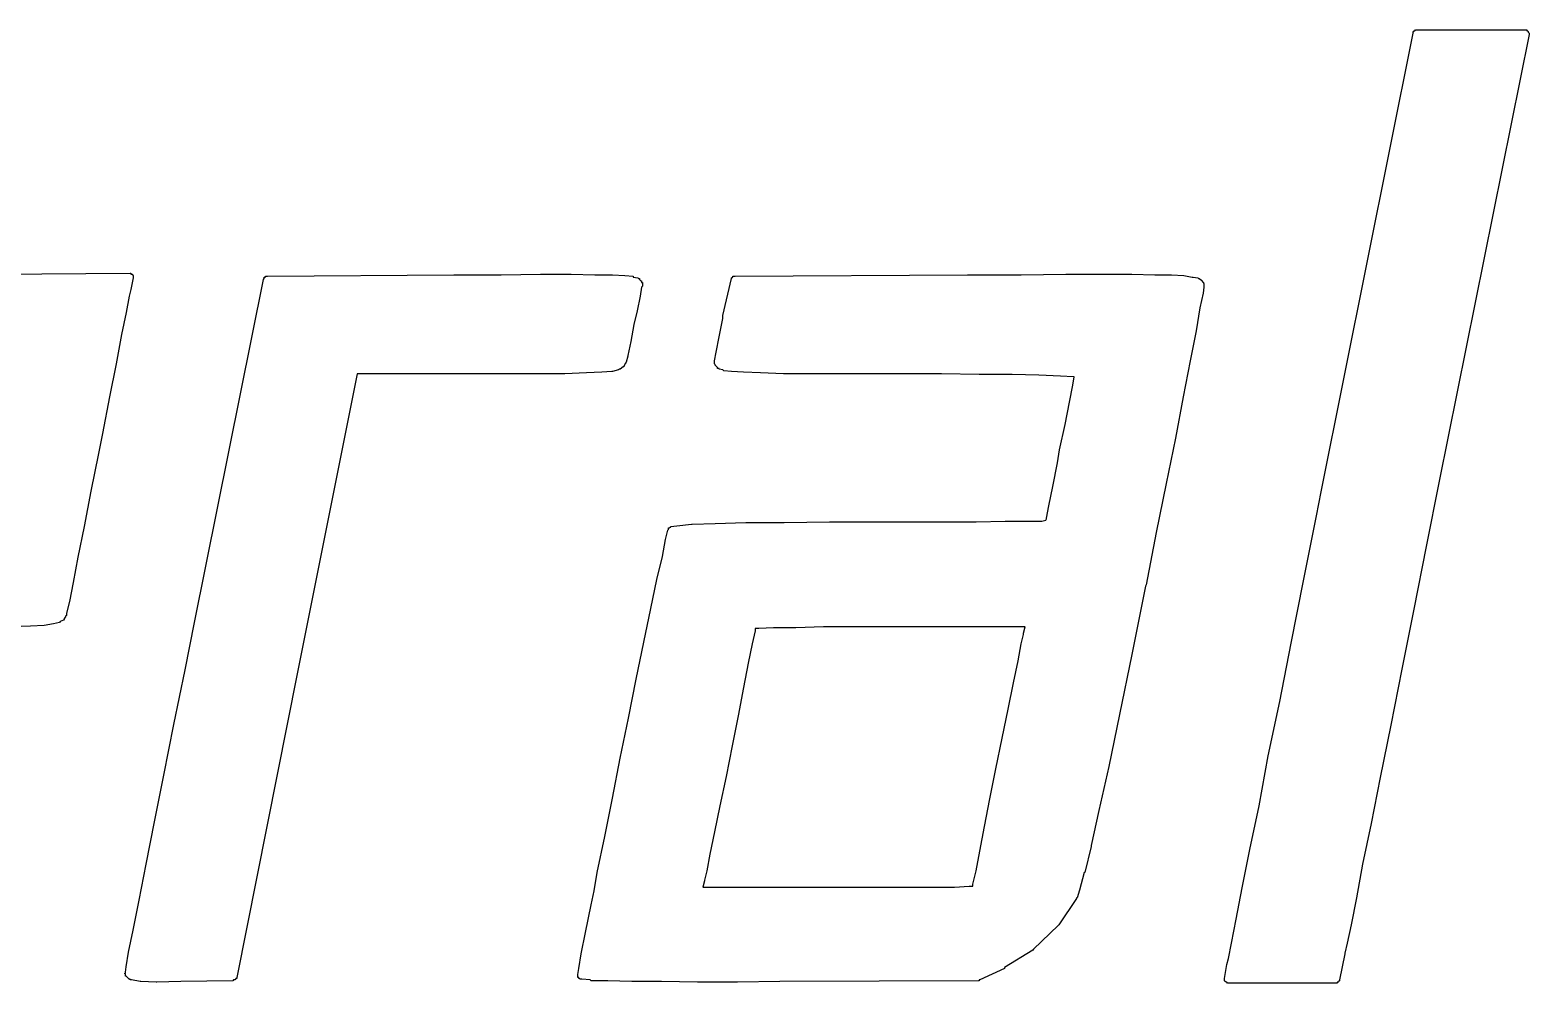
# Model space of a CAD drawing. Extents: x 101.3 to 133.5, y -168.4 to -100.4.
# Drawn here: x 104.895 to 106.85, y -158.603 to -157.361 of the extents above; entities that cross this region are included whole.
import ezdxf

# ---------------------------------------------------------------- set-up
doc = ezdxf.new("R2010")
doc.units = 0
doc.header["$MEASUREMENT"] = 0
doc.layers.add('BLACK', color=7, linetype='CONTINUOUS')

msp = doc.modelspace()

# ---------------------------------------------------------------- linework, layer by layer
at = {"layer": 'Black'}
for p, q in [((106.579, -157.963), (106.699, -157.365)), ((106.699, -157.364), (106.699, -157.363)), ((106.699, -157.363), (106.699, -157.363)), ((106.699, -157.363), (106.699, -157.363)), ((106.699, -157.363), (106.7, -157.363)), ((106.699, -157.365), (106.699, -157.364)), ((106.7, -157.363), (106.7, -157.362)), ((106.7, -157.362), (106.7, -157.362)), ((106.7, -157.362), (106.701, -157.362)), ((106.701, -157.362), (106.702, -157.361)), ((106.701, -157.362), (106.701, -157.362)), ((106.702, -157.361), (106.702, -157.361)), ((106.702, -157.361), (106.702, -157.361)), ((106.702, -157.361), (106.703, -157.361)), ((106.703, -157.361), (106.704, -157.361)), ((106.704, -157.361), (106.774, -157.361)), ((106.85, -157.367), (106.733, -157.949)), ((106.774, -157.361), (106.845, -157.361)), ((106.845, -157.361), (106.845, -157.361)), ((106.845, -157.361), (106.845, -157.361)), ((106.845, -157.361), (106.846, -157.361)), ((106.846, -157.361), (106.846, -157.361)), ((106.846, -157.361), (106.846, -157.361)), ((106.846, -157.361), (106.847, -157.361)), ((106.847, -157.361), (106.847, -157.362)), ((106.847, -157.362), (106.848, -157.362)), ((106.848, -157.362), (106.848, -157.362)), ((106.848, -157.362), (106.848, -157.362)), ((106.848, -157.362), (106.849, -157.363)), ((106.849, -157.363), (106.849, -157.363)), ((106.849, -157.363), (106.849, -157.363)), ((106.849, -157.363), (106.849, -157.363)), ((106.849, -157.363), (106.849, -157.364)), ((106.849, -157.364), (106.85, -157.365)), ((106.85, -157.365), (106.85, -157.365)), ((106.85, -157.365), (106.85, -157.365)), ((106.85, -157.365), (106.85, -157.366)), ((106.85, -157.366), (106.85, -157.367)), ((106.85, -157.367), (106.85, -157.367)), ((106.85, -157.367), (106.85, -157.367)), ((104.715, -157.68), (105.026, -157.678)), ((105.026, -157.678), (105.026, -157.678)), ((105.026, -157.678), (105.027, -157.678)), ((105.026, -157.678), (105.026, -157.678)), ((105.027, -157.678), (105.027, -157.679)), ((105.027, -157.679), (105.027, -157.679)), ((105.027, -157.679), (105.028, -157.679)), ((105.03, -157.684), (105.027, -157.699)), ((105.028, -157.679), (105.028, -157.679)), ((105.028, -157.679), (105.029, -157.679)), ((105.029, -157.679), (105.029, -157.68)), ((105.029, -157.68), (105.029, -157.68)), ((105.029, -157.68), (105.029, -157.68)), ((105.029, -157.68), (105.03, -157.681)), ((105.03, -157.681), (105.03, -157.681)), ((105.03, -157.681), (105.03, -157.681)), ((105.03, -157.681), (105.03, -157.682)), ((105.03, -157.682), (105.03, -157.682)), ((105.03, -157.682), (105.03, -157.683)), ((105.03, -157.683), (105.031, -157.683)), ((105.031, -157.683), (105.03, -157.683)), ((105.03, -157.683), (105.03, -157.684)), ((105.03, -157.684), (105.03, -157.684)), ((105.03, -157.684), (105.03, -157.684)), ((105.11, -158.133), (105.2, -157.686)), ((105.2, -157.686), (105.201, -157.685)), ((105.201, -157.684), (105.201, -157.683)), ((105.201, -157.683), (105.202, -157.683)), ((105.201, -157.685), (105.201, -157.684)), ((105.201, -157.684), (105.201, -157.684)), ((105.201, -157.684), (105.201, -157.684)), ((105.202, -157.683), (105.203, -157.682)), ((105.202, -157.683), (105.202, -157.683)), ((105.202, -157.683), (105.202, -157.683)), ((105.203, -157.682), (105.203, -157.682)), ((105.203, -157.682), (105.203, -157.682)), ((105.203, -157.682), (105.204, -157.682)), ((105.204, -157.682), (105.204, -157.682)), ((105.204, -157.682), (105.205, -157.682)), ((105.205, -157.682), (105.448, -157.68)), ((105.448, -157.68), (105.448, -157.68)), ((105.448, -157.68), (105.51, -157.68)), ((105.51, -157.68), (105.561, -157.679)), ((105.51, -157.68), (105.51, -157.68)), ((105.51, -157.68), (105.51, -157.68)), ((105.561, -157.679), (105.561, -157.679)), ((105.561, -157.679), (105.561, -157.679)), ((105.561, -157.679), (105.601, -157.679)), ((105.601, -157.679), (105.601, -157.679)), ((105.601, -157.679), (105.601, -157.679)), ((105.601, -157.679), (105.632, -157.68)), ((105.632, -157.68), (105.632, -157.68)), ((105.632, -157.68), (105.632, -157.68)), ((105.632, -157.68), (105.655, -157.68)), ((105.655, -157.68), (105.655, -157.68)), ((105.655, -157.68), (105.655, -157.68)), ((105.655, -157.68), (105.671, -157.681)), ((105.671, -157.681), (105.671, -157.681)), ((105.671, -157.681), (105.671, -157.681)), ((105.671, -157.681), (105.682, -157.682)), ((105.682, -157.682), (105.682, -157.682)), ((105.682, -157.682), (105.682, -157.683)), ((105.682, -157.683), (105.688, -157.684)), ((105.688, -157.684), (105.688, -157.684)), ((105.688, -157.684), (105.689, -157.685)), ((105.689, -157.685), (105.689, -157.685)), ((105.689, -157.685), (105.69, -157.685)), ((105.69, -157.685), (105.69, -157.685)), ((105.69, -157.685), (105.69, -157.686)), ((105.69, -157.686), (105.692, -157.688)), ((105.692, -157.688), (105.692, -157.688)), ((105.692, -157.688), (105.693, -157.688)), ((105.693, -157.688), (105.693, -157.689)), ((105.693, -157.689), (105.693, -157.689)), ((105.693, -157.689), (105.693, -157.689)), ((105.693, -157.689), (105.693, -157.69)), ((105.799, -157.733), (105.81, -157.685)), ((105.81, -157.685), (105.81, -157.684)), ((105.81, -157.684), (105.81, -157.684)), ((105.81, -157.684), (105.811, -157.684)), ((105.81, -157.685), (105.81, -157.685)), ((105.811, -157.684), (105.811, -157.683)), ((105.811, -157.683), (105.811, -157.683)), ((105.811, -157.683), (105.812, -157.683)), ((105.812, -157.683), (105.812, -157.682)), ((105.812, -157.682), (105.813, -157.682)), ((105.812, -157.683), (105.812, -157.683)), ((105.813, -157.682), (105.813, -157.682)), ((105.813, -157.682), (105.813, -157.682)), ((105.813, -157.682), (105.814, -157.682)), ((105.814, -157.682), (105.815, -157.682)), ((105.815, -157.682), (106.118, -157.68)), ((106.118, -157.68), (106.118, -157.68)), ((106.118, -157.68), (106.188, -157.68)), ((106.188, -157.68), (106.246, -157.679)), ((106.188, -157.68), (106.188, -157.68)), ((106.188, -157.68), (106.188, -157.68)), ((106.246, -157.679), (106.246, -157.679)), ((106.246, -157.679), (106.246, -157.679)), ((106.246, -157.679), (106.294, -157.679)), ((106.294, -157.679), (106.294, -157.679)), ((106.294, -157.679), (106.294, -157.679)), ((106.294, -157.679), (106.332, -157.679)), ((106.332, -157.679), (106.332, -157.679)), ((106.332, -157.679), (106.332, -157.679)), ((106.332, -157.679), (106.362, -157.68)), ((106.362, -157.68), (106.362, -157.68)), ((106.362, -157.68), (106.362, -157.68)), ((106.362, -157.68), (106.384, -157.68)), ((106.384, -157.68), (106.384, -157.68)), ((106.384, -157.68), (106.384, -157.68)), ((106.384, -157.68), (106.4, -157.681)), ((106.4, -157.681), (106.4, -157.681)), ((106.4, -157.681), (106.4, -157.681)), ((106.4, -157.681), (106.411, -157.683)), ((106.411, -157.683), (106.411, -157.683)), ((106.411, -157.683), (106.412, -157.683)), ((106.412, -157.683), (106.418, -157.684)), ((106.418, -157.684), (106.419, -157.685)), ((106.419, -157.685), (106.42, -157.685)), ((106.42, -157.685), (106.423, -157.687)), ((106.423, -157.687), (106.423, -157.687)), ((106.423, -157.687), (106.424, -157.688)), ((106.424, -157.688), (106.424, -157.688)), ((106.424, -157.688), (106.424, -157.688)), ((106.424, -157.688), (106.424, -157.689)), ((106.424, -157.689), (106.425, -157.689)), ((106.425, -157.689), (106.426, -157.692)), ((105.025, -157.708), (105.021, -157.729)), ((105.027, -157.699), (105.025, -157.708)), ((105.025, -157.708), (105.025, -157.708)), ((105.691, -157.708), (105.687, -157.727)), ((105.693, -157.696), (105.691, -157.708)), ((105.693, -157.69), (105.694, -157.69)), ((105.694, -157.695), (105.693, -157.696)), ((105.694, -157.69), (105.694, -157.691)), ((105.694, -157.691), (105.694, -157.691)), ((105.694, -157.691), (105.694, -157.691)), ((105.694, -157.691), (105.694, -157.694)), ((105.694, -157.694), (105.694, -157.695)), ((105.694, -157.695), (105.694, -157.695)), ((106.425, -157.704), (106.421, -157.723)), ((106.426, -157.696), (106.425, -157.704)), ((106.425, -157.704), (106.425, -157.704)), ((106.425, -157.704), (106.425, -157.704)), ((106.426, -157.692), (106.426, -157.692)), ((106.426, -157.692), (106.426, -157.692)), ((106.426, -157.692), (106.426, -157.692)), ((106.426, -157.692), (106.426, -157.693)), ((106.426, -157.693), (106.426, -157.693)), ((106.426, -157.693), (106.426, -157.695)), ((106.426, -157.695), (106.426, -157.695)), ((106.426, -157.695), (106.426, -157.696)), ((105.687, -157.727), (105.683, -157.745)), ((106.421, -157.723), (106.416, -157.753)), ((106.421, -157.723), (106.421, -157.723)), ((106.421, -157.723), (106.421, -157.723)), ((105.021, -157.729), (105.015, -157.758)), ((105.021, -157.729), (105.021, -157.729)), ((105.683, -157.745), (105.679, -157.767)), ((105.683, -157.745), (105.683, -157.745)), ((105.683, -157.745), (105.683, -157.745)), ((105.794, -157.761), (105.799, -157.737)), ((105.799, -157.737), (105.799, -157.733)), ((105.799, -157.733), (105.799, -157.733)), ((105.799, -157.733), (105.799, -157.733)), ((105.799, -157.737), (105.799, -157.737)), ((105.799, -157.737), (105.799, -157.737)), ((105.015, -157.758), (105.008, -157.796)), ((105.015, -157.758), (105.015, -157.758)), ((105.679, -157.767), (105.675, -157.785)), ((105.679, -157.767), (105.679, -157.767)), ((105.679, -157.767), (105.679, -157.767)), ((105.79, -157.781), (105.794, -157.761)), ((105.794, -157.761), (105.794, -157.761)), ((105.794, -157.761), (105.794, -157.761)), ((106.416, -157.753), (106.408, -157.792)), ((106.416, -157.753), (106.416, -157.753)), ((106.416, -157.753), (106.416, -157.753)), ((105.675, -157.786), (105.673, -157.794)), ((105.675, -157.785), (105.675, -157.786)), ((105.675, -157.786), (105.675, -157.786)), ((105.788, -157.792), (105.79, -157.781)), ((105.79, -157.781), (105.79, -157.781)), ((105.79, -157.781), (105.79, -157.781)), ((105.008, -157.796), (104.999, -157.839)), ((105.008, -157.796), (105.008, -157.796)), ((105.654, -157.806), (105.641, -157.807)), ((105.655, -157.806), (105.654, -157.806)), ((105.663, -157.804), (105.655, -157.806)), ((105.655, -157.806), (105.655, -157.806)), ((105.664, -157.803), (105.663, -157.804)), ((105.665, -157.803), (105.664, -157.803)), ((105.669, -157.8), (105.665, -157.803)), ((105.67, -157.8), (105.669, -157.8)), ((105.669, -157.8), (105.669, -157.8)), ((105.669, -157.8), (105.669, -157.8)), ((105.672, -157.795), (105.67, -157.799)), ((105.67, -157.799), (105.67, -157.799)), ((105.67, -157.799), (105.67, -157.799)), ((105.67, -157.799), (105.67, -157.8)), ((105.673, -157.794), (105.672, -157.795)), ((105.672, -157.795), (105.672, -157.795)), ((105.788, -157.793), (105.788, -157.792)), ((105.788, -157.794), (105.788, -157.793)), ((105.788, -157.796), (105.788, -157.794)), ((105.789, -157.797), (105.788, -157.796)), ((105.789, -157.798), (105.789, -157.797)), ((105.789, -157.797), (105.789, -157.797)), ((105.789, -157.797), (105.789, -157.797)), ((105.79, -157.799), (105.789, -157.798)), ((105.789, -157.798), (105.789, -157.798)), ((105.792, -157.801), (105.79, -157.799)), ((105.792, -157.802), (105.792, -157.801)), ((105.792, -157.801), (105.792, -157.801)), ((105.793, -157.802), (105.792, -157.802)), ((105.794, -157.802), (105.793, -157.802)), ((105.793, -157.802), (105.793, -157.802)), ((105.794, -157.803), (105.794, -157.802)), ((105.799, -157.804), (105.794, -157.803)), ((105.8, -157.805), (105.799, -157.804)), ((105.81, -157.806), (105.8, -157.805)), ((105.8, -157.805), (105.8, -157.805)), ((105.826, -157.807), (105.81, -157.806)), ((105.81, -157.806), (105.81, -157.806)), ((105.81, -157.806), (105.81, -157.806)), ((106.408, -157.792), (106.399, -157.839)), ((106.408, -157.792), (106.408, -157.792)), ((106.408, -157.792), (106.408, -157.792)), ((105.322, -157.809), (105.244, -158.2)), ((105.491, -157.809), (105.322, -157.809)), ((105.508, -157.809), (105.491, -157.809)), ((105.491, -157.809), (105.491, -157.809)), ((105.556, -157.809), (105.508, -157.809)), ((105.508, -157.809), (105.508, -157.809)), ((105.508, -157.809), (105.508, -157.809)), ((105.593, -157.809), (105.556, -157.809)), ((105.556, -157.809), (105.556, -157.809)), ((105.556, -157.809), (105.556, -157.809)), ((105.621, -157.808), (105.593, -157.809)), ((105.593, -157.809), (105.593, -157.809)), ((105.593, -157.809), (105.593, -157.809)), ((105.641, -157.807), (105.621, -157.808)), ((105.621, -157.808), (105.621, -157.808)), ((105.621, -157.808), (105.621, -157.808)), ((105.641, -157.807), (105.641, -157.807)), ((105.641, -157.807), (105.641, -157.807)), ((105.848, -157.808), (105.826, -157.807)), ((105.826, -157.807), (105.826, -157.807)), ((105.826, -157.807), (105.826, -157.807)), ((105.878, -157.809), (105.848, -157.808)), ((105.848, -157.808), (105.848, -157.808)), ((105.848, -157.808), (105.848, -157.808)), ((105.917, -157.809), (105.878, -157.809)), ((105.878, -157.809), (105.878, -157.809)), ((105.878, -157.809), (105.878, -157.809)), ((105.967, -157.809), (105.917, -157.809)), ((105.917, -157.809), (105.917, -157.809)), ((105.917, -157.809), (105.917, -157.809)), ((106.027, -157.809), (105.967, -157.809)), ((105.967, -157.809), (105.967, -157.809)), ((105.967, -157.809), (105.967, -157.809)), ((106.031, -157.809), (106.027, -157.809)), ((106.027, -157.809), (106.027, -157.809)), ((106.027, -157.809), (106.027, -157.809)), ((106.084, -157.809), (106.031, -157.809)), ((106.133, -157.81), (106.084, -157.809)), ((106.176, -157.81), (106.133, -157.81)), ((106.133, -157.81), (106.133, -157.81)), ((106.211, -157.811), (106.176, -157.81)), ((106.176, -157.81), (106.176, -157.81)), ((106.239, -157.812), (106.211, -157.811)), ((106.256, -157.813), (106.239, -157.812)), ((106.251, -157.846), (106.255, -157.824)), ((106.255, -157.824), (106.257, -157.813)), ((106.257, -157.813), (106.256, -157.813)), ((104.999, -157.839), (104.99, -157.887)), ((104.999, -157.839), (104.999, -157.839)), ((106.399, -157.839), (106.389, -157.893)), ((106.399, -157.839), (106.399, -157.839)), ((106.399, -157.839), (106.399, -157.839)), ((106.245, -157.875), (106.251, -157.846)), ((106.251, -157.846), (106.251, -157.846)), ((106.238, -157.908), (106.245, -157.875)), ((104.99, -157.887), (104.985, -157.913)), ((106.389, -157.893), (106.377, -157.952)), ((106.389, -157.893), (106.389, -157.893)), ((106.389, -157.893), (106.389, -157.893)), ((104.985, -157.913), (104.975, -157.962)), ((104.985, -157.913), (104.985, -157.913)), ((106.235, -157.925), (106.238, -157.908)), ((106.238, -157.908), (106.238, -157.908)), ((106.229, -157.956), (106.235, -157.925)), ((106.235, -157.925), (106.235, -157.925)), ((106.235, -157.925), (106.235, -157.925)), ((104.975, -157.962), (104.966, -158.008)), ((104.975, -157.962), (104.975, -157.962)), ((104.975, -157.962), (104.975, -157.962)), ((106.224, -157.981), (106.229, -157.956)), ((106.229, -157.956), (106.229, -157.956)), ((106.229, -157.956), (106.229, -157.956)), ((106.377, -157.952), (106.364, -158.016)), ((106.377, -157.952), (106.377, -157.952)), ((106.377, -157.952), (106.377, -157.952)), ((106.733, -157.949), (106.716, -158.034)), ((106.733, -157.949), (106.733, -157.949)), ((106.221, -157.997), (106.224, -157.981)), ((106.224, -157.981), (106.224, -157.981)), ((106.224, -157.981), (106.224, -157.981)), ((106.573, -157.994), (106.579, -157.963)), ((106.129, -158.002), (106.167, -158.001)), ((106.167, -158.001), (106.167, -158.001)), ((106.167, -158.001), (106.196, -158.001)), ((106.196, -158.001), (106.215, -158.001)), ((106.215, -158.001), (106.22, -158)), ((106.22, -158), (106.221, -157.998)), ((106.221, -157.998), (106.221, -157.997)), ((106.221, -157.997), (106.221, -157.997)), ((106.556, -158.079), (106.573, -157.994)), ((104.966, -158.008), (104.958, -158.048)), ((104.966, -158.008), (104.966, -158.008)), ((104.966, -158.008), (104.966, -158.008)), ((105.724, -158.025), (105.727, -158.013)), ((105.727, -158.013), (105.728, -158.012)), ((105.727, -158.013), (105.727, -158.013)), ((105.727, -158.013), (105.727, -158.013)), ((105.728, -158.011), (105.728, -158.01)), ((105.728, -158.01), (105.728, -158.01)), ((105.728, -158.01), (105.728, -158.01)), ((105.728, -158.01), (105.729, -158.01)), ((105.728, -158.012), (105.728, -158.011)), ((105.729, -158.01), (105.73, -158.009)), ((105.73, -158.009), (105.73, -158.009)), ((105.73, -158.009), (105.73, -158.009)), ((105.73, -158.009), (105.731, -158.009)), ((105.731, -158.008), (105.739, -158.007)), ((105.731, -158.009), (105.731, -158.008)), ((105.731, -158.008), (105.731, -158.008)), ((105.731, -158.008), (105.731, -158.008)), ((105.731, -158.008), (105.731, -158.008)), ((105.739, -158.007), (105.758, -158.005)), ((105.739, -158.007), (105.739, -158.007)), ((105.739, -158.007), (105.739, -158.007)), ((105.758, -158.005), (105.758, -158.005)), ((105.758, -158.005), (105.759, -158.005)), ((105.759, -158.005), (105.789, -158.004)), ((105.789, -158.004), (105.829, -158.003)), ((105.789, -158.004), (105.789, -158.004)), ((105.789, -158.004), (105.789, -158.004)), ((105.829, -158.003), (105.829, -158.003)), ((105.829, -158.003), (105.829, -158.003)), ((105.829, -158.003), (105.879, -158.003)), ((105.879, -158.003), (105.938, -158.002)), ((105.879, -158.003), (105.879, -158.003)), ((105.879, -158.003), (105.879, -158.003)), ((105.938, -158.002), (105.938, -158.002)), ((105.938, -158.002), (105.938, -158.002)), ((105.938, -158.002), (105.98, -158.002)), ((105.98, -158.002), (105.98, -158.002)), ((105.98, -158.002), (106.034, -158.002)), ((106.034, -158.002), (106.085, -158.002)), ((106.085, -158.002), (106.129, -158.002)), ((106.364, -158.016), (106.351, -158.084)), ((106.364, -158.016), (106.364, -158.016)), ((106.364, -158.016), (106.364, -158.016)), ((105.72, -158.047), (105.724, -158.025)), ((105.724, -158.025), (105.724, -158.025)), ((105.724, -158.025), (105.724, -158.025)), ((106.716, -158.034), (106.7, -158.116)), ((104.958, -158.048), (104.952, -158.081)), ((104.958, -158.048), (104.958, -158.048)), ((104.958, -158.048), (104.958, -158.048)), ((105.713, -158.077), (105.72, -158.047)), ((105.72, -158.047), (105.72, -158.047)), ((105.72, -158.047), (105.72, -158.047)), ((105.705, -158.115), (105.713, -158.077)), ((105.713, -158.077), (105.713, -158.077)), ((105.713, -158.077), (105.713, -158.077)), ((106.54, -158.16), (106.556, -158.079)), ((106.556, -158.079), (106.556, -158.079)), ((104.952, -158.081), (104.947, -158.106)), ((104.952, -158.081), (104.952, -158.081)), ((104.952, -158.081), (104.952, -158.081)), ((106.35, -158.086), (106.332, -158.175)), ((106.351, -158.084), (106.35, -158.086)), ((106.35, -158.086), (106.35, -158.086)), ((106.35, -158.086), (106.35, -158.086)), ((106.351, -158.084), (106.351, -158.084)), ((104.947, -158.106), (104.943, -158.121)), ((104.947, -158.106), (104.947, -158.106)), ((104.947, -158.106), (104.947, -158.106)), ((105.696, -158.159), (105.705, -158.115)), ((105.705, -158.115), (105.705, -158.115)), ((105.705, -158.115), (105.705, -158.115)), ((106.7, -158.116), (106.684, -158.194)), ((104.896, -158.138), (104.872, -158.139)), ((104.914, -158.137), (104.896, -158.138)), ((104.896, -158.138), (104.896, -158.138)), ((104.896, -158.138), (104.896, -158.138)), ((104.926, -158.135), (104.914, -158.137)), ((104.914, -158.137), (104.914, -158.137)), ((104.914, -158.137), (104.914, -158.137)), ((104.934, -158.133), (104.926, -158.135)), ((104.926, -158.135), (104.926, -158.135)), ((104.926, -158.135), (104.926, -158.135)), ((104.935, -158.132), (104.934, -158.133)), ((104.934, -158.133), (104.934, -158.133)), ((104.939, -158.13), (104.935, -158.132)), ((104.94, -158.129), (104.939, -158.13)), ((104.939, -158.13), (104.939, -158.13)), ((104.939, -158.13), (104.939, -158.13)), ((104.942, -158.126), (104.94, -158.128)), ((104.94, -158.128), (104.94, -158.129)), ((104.94, -158.129), (104.94, -158.129)), ((104.94, -158.129), (104.94, -158.129)), ((104.943, -158.124), (104.942, -158.125)), ((104.942, -158.125), (104.942, -158.126)), ((104.943, -158.121), (104.943, -158.121)), ((104.943, -158.121), (104.943, -158.121)), ((104.943, -158.121), (104.943, -158.124)), ((105.098, -158.195), (105.11, -158.133)), ((105.11, -158.133), (105.11, -158.133)), ((105.841, -158.144), (105.837, -158.161)), ((105.846, -158.141), (105.841, -158.141)), ((105.841, -158.141), (105.841, -158.144)), ((105.841, -158.144), (105.841, -158.144)), ((105.841, -158.144), (105.841, -158.144)), ((105.865, -158.14), (105.846, -158.141)), ((105.894, -158.14), (105.865, -158.14)), ((105.93, -158.139), (105.894, -158.14)), ((105.894, -158.14), (105.894, -158.14)), ((105.972, -158.139), (105.93, -158.139)), ((106.018, -158.139), (105.972, -158.139)), ((106.193, -158.139), (106.018, -158.139)), ((106.188, -158.161), (106.191, -158.149)), ((106.191, -158.147), (106.193, -158.139)), ((106.191, -158.149), (106.191, -158.147)), ((106.191, -158.147), (106.191, -158.147)), ((106.191, -158.147), (106.191, -158.147)), ((106.191, -158.149), (106.191, -158.149)), ((106.191, -158.149), (106.191, -158.149)), ((105.686, -158.207), (105.696, -158.159)), ((105.696, -158.159), (105.696, -158.159)), ((105.696, -158.159), (105.696, -158.159)), ((105.837, -158.161), (105.832, -158.186)), ((105.837, -158.161), (105.837, -158.161)), ((105.837, -158.161), (105.837, -158.161)), ((106.184, -158.183), (106.188, -158.161)), ((106.188, -158.161), (106.188, -158.161)), ((106.188, -158.161), (106.188, -158.161)), ((106.332, -158.175), (106.316, -158.253)), ((106.332, -158.175), (106.332, -158.175)), ((106.332, -158.175), (106.332, -158.175)), ((106.525, -158.236), (106.54, -158.16)), ((105.083, -158.266), (105.098, -158.195)), ((105.098, -158.195), (105.098, -158.195)), ((105.832, -158.186), (105.826, -158.218)), ((105.832, -158.186), (105.832, -158.186)), ((105.832, -158.186), (105.832, -158.186)), ((106.178, -158.212), (106.184, -158.183)), ((106.184, -158.183), (106.184, -158.183)), ((106.184, -158.183), (106.184, -158.183)), ((106.684, -158.194), (106.67, -158.267)), ((105.244, -158.2), (105.165, -158.596)), ((105.676, -158.258), (105.686, -158.207)), ((105.686, -158.207), (105.686, -158.207)), ((105.686, -158.207), (105.686, -158.207)), ((106.171, -158.246), (106.178, -158.212)), ((106.178, -158.212), (106.178, -158.212)), ((106.178, -158.212), (106.178, -158.212)), ((105.826, -158.218), (105.819, -158.255)), ((105.826, -158.218), (105.826, -158.218)), ((105.826, -158.218), (105.826, -158.218)), ((106.51, -158.307), (106.525, -158.236)), ((105.819, -158.255), (105.811, -158.294)), ((105.819, -158.255), (105.819, -158.255)), ((106.163, -158.284), (106.171, -158.246)), ((106.171, -158.246), (106.171, -158.246)), ((106.171, -158.246), (106.171, -158.246)), ((106.316, -158.253), (106.302, -158.321)), ((106.316, -158.253), (106.316, -158.253)), ((106.316, -158.253), (106.316, -158.253)), ((105.07, -158.332), (105.083, -158.266)), ((105.083, -158.266), (105.083, -158.266)), ((105.665, -158.31), (105.676, -158.258)), ((105.676, -158.258), (105.676, -158.258)), ((105.676, -158.258), (105.676, -158.258)), ((106.67, -158.267), (106.656, -158.335)), ((106.67, -158.267), (106.67, -158.267)), ((105.811, -158.294), (105.803, -158.334)), ((105.811, -158.294), (105.811, -158.294)), ((106.155, -158.324), (106.163, -158.284)), ((106.163, -158.284), (106.163, -158.284)), ((105.655, -158.362), (105.665, -158.31)), ((105.665, -158.31), (105.665, -158.31)), ((105.665, -158.31), (105.665, -158.31)), ((106.498, -158.372), (106.51, -158.307)), ((105.058, -158.393), (105.07, -158.332)), ((105.07, -158.332), (105.07, -158.332)), ((105.803, -158.334), (105.795, -158.372)), ((105.803, -158.334), (105.803, -158.334)), ((106.147, -158.363), (106.155, -158.324)), ((106.155, -158.324), (106.155, -158.324)), ((106.302, -158.321), (106.289, -158.378)), ((106.302, -158.321), (106.302, -158.321)), ((106.302, -158.321), (106.302, -158.321)), ((106.656, -158.335), (106.644, -158.395)), ((106.656, -158.335), (106.656, -158.335)), ((105.645, -158.412), (105.655, -158.362)), ((105.655, -158.362), (105.655, -158.362)), ((105.655, -158.362), (105.655, -158.362)), ((105.795, -158.372), (105.788, -158.406)), ((105.795, -158.372), (105.795, -158.372)), ((105.795, -158.372), (105.795, -158.372)), ((106.14, -158.399), (106.147, -158.363)), ((106.147, -158.363), (106.147, -158.363)), ((106.147, -158.363), (106.147, -158.363)), ((106.486, -158.429), (106.498, -158.372)), ((106.498, -158.372), (106.498, -158.372)), ((106.289, -158.378), (106.279, -158.424)), ((106.289, -158.378), (106.289, -158.378)), ((106.289, -158.378), (106.289, -158.378)), ((105.047, -158.448), (105.058, -158.393)), ((105.058, -158.393), (105.058, -158.393)), ((105.635, -158.459), (105.645, -158.412)), ((105.645, -158.412), (105.645, -158.412)), ((105.645, -158.412), (105.645, -158.412)), ((105.788, -158.406), (105.782, -158.435)), ((105.788, -158.406), (105.788, -158.406)), ((105.788, -158.406), (105.788, -158.406)), ((106.134, -158.431), (106.14, -158.399)), ((106.14, -158.399), (106.14, -158.399)), ((106.644, -158.395), (106.633, -158.448)), ((106.129, -158.457), (106.134, -158.431)), ((106.134, -158.431), (106.134, -158.431)), ((106.134, -158.431), (106.134, -158.431)), ((106.279, -158.425), (106.271, -158.459)), ((106.279, -158.424), (106.279, -158.424)), ((106.279, -158.424), (106.279, -158.425)), ((106.476, -158.479), (106.486, -158.429)), ((106.486, -158.429), (106.486, -158.429)), ((105.038, -158.495), (105.047, -158.448)), ((105.047, -158.448), (105.047, -158.448)), ((105.047, -158.448), (105.047, -158.448)), ((105.782, -158.435), (105.778, -158.457)), ((105.782, -158.435), (105.782, -158.435)), ((105.782, -158.435), (105.782, -158.435)), ((106.633, -158.448), (106.625, -158.492)), ((106.633, -158.448), (106.633, -158.448)), ((105.631, -158.483), (105.635, -158.459)), ((105.635, -158.459), (105.635, -158.459)), ((105.635, -158.459), (105.635, -158.459)), ((105.775, -158.47), (105.773, -158.478)), ((105.778, -158.457), (105.775, -158.469)), ((105.775, -158.469), (105.775, -158.469)), ((105.775, -158.469), (105.775, -158.469)), ((105.775, -158.469), (105.775, -158.47)), ((105.775, -158.47), (105.775, -158.47)), ((105.775, -158.47), (105.775, -158.47)), ((105.778, -158.457), (105.778, -158.457)), ((105.778, -158.457), (105.778, -158.457)), ((106.125, -158.474), (106.129, -158.457)), ((106.129, -158.457), (106.129, -158.457)), ((106.129, -158.457), (106.129, -158.457)), ((106.27, -158.459), (106.264, -158.482)), ((106.271, -158.459), (106.27, -158.459)), ((106.271, -158.459), (106.271, -158.459)), ((105.627, -158.501), (105.631, -158.483)), ((105.631, -158.483), (105.631, -158.483)), ((105.773, -158.478), (105.948, -158.478)), ((105.948, -158.478), (105.994, -158.478)), ((105.994, -158.478), (106.036, -158.478)), ((106.036, -158.478), (106.072, -158.478)), ((106.072, -158.478), (106.072, -158.478)), ((106.072, -158.478), (106.101, -158.478)), ((106.101, -158.478), (106.12, -158.477)), ((106.12, -158.477), (106.125, -158.477)), ((106.125, -158.477), (106.125, -158.474)), ((106.125, -158.474), (106.125, -158.474)), ((106.125, -158.474), (106.125, -158.474)), ((106.264, -158.482), (106.261, -158.492)), ((106.264, -158.482), (106.264, -158.482)), ((106.264, -158.482), (106.264, -158.482)), ((106.468, -158.52), (106.476, -158.479)), ((105.03, -158.534), (105.038, -158.495)), ((105.038, -158.495), (105.038, -158.495)), ((105.038, -158.495), (105.038, -158.495)), ((105.62, -158.537), (105.627, -158.501)), ((105.627, -158.501), (105.627, -158.501)), ((105.627, -158.501), (105.627, -158.501)), ((106.26, -158.493), (106.237, -158.527)), ((106.261, -158.492), (106.26, -158.492)), ((106.26, -158.492), (106.26, -158.493)), ((106.625, -158.492), (106.618, -158.527)), ((106.625, -158.492), (106.625, -158.492)), ((106.236, -158.528), (106.204, -158.559)), ((106.237, -158.527), (106.236, -158.528)), ((106.236, -158.528), (106.236, -158.528)), ((106.462, -158.551), (106.468, -158.52)), ((106.468, -158.52), (106.468, -158.52)), ((106.618, -158.527), (106.613, -158.551)), ((106.618, -158.527), (106.618, -158.527)), ((105.024, -158.563), (105.03, -158.534)), ((105.03, -158.534), (105.03, -158.534)), ((105.03, -158.534), (105.03, -158.534)), ((105.614, -158.565), (105.62, -158.537)), ((105.62, -158.537), (105.62, -158.537)), ((105.62, -158.537), (105.62, -158.537)), ((105.021, -158.582), (105.024, -158.563)), ((105.024, -158.563), (105.024, -158.563)), ((105.024, -158.563), (105.024, -158.563)), ((105.611, -158.584), (105.614, -158.565)), ((105.614, -158.565), (105.614, -158.565)), ((105.614, -158.565), (105.614, -158.565)), ((106.203, -158.56), (106.166, -158.583)), ((106.204, -158.559), (106.203, -158.56)), ((106.203, -158.56), (106.203, -158.56)), ((106.458, -158.571), (106.462, -158.551)), ((106.462, -158.551), (106.462, -158.551)), ((106.61, -158.565), (106.603, -158.599)), ((106.613, -158.551), (106.61, -158.564)), ((106.61, -158.564), (106.61, -158.564)), ((106.61, -158.564), (106.61, -158.564)), ((106.61, -158.564), (106.61, -158.565)), ((106.61, -158.565), (106.61, -158.565)), ((106.61, -158.565), (106.61, -158.565)), ((106.613, -158.551), (106.613, -158.551)), ((106.613, -158.551), (106.613, -158.551)), ((105.02, -158.589), (105.021, -158.582)), ((105.021, -158.582), (105.021, -158.582)), ((105.021, -158.582), (105.021, -158.582)), ((105.61, -158.592), (105.611, -158.584)), ((105.611, -158.584), (105.611, -158.584)), ((105.611, -158.584), (105.611, -158.584)), ((106.166, -158.584), (106.134, -158.599)), ((106.166, -158.583), (106.166, -158.584)), ((106.166, -158.584), (106.166, -158.584)), ((106.453, -158.597), (106.456, -158.579)), ((106.456, -158.579), (106.458, -158.571)), ((106.456, -158.579), (106.456, -158.579)), ((106.456, -158.579), (106.456, -158.579)), ((106.458, -158.571), (106.458, -158.571)), ((106.458, -158.571), (106.458, -158.571)), ((105.019, -158.591), (105.019, -158.59)), ((105.019, -158.59), (105.02, -158.59)), ((105.02, -158.591), (105.019, -158.591)), ((105.02, -158.59), (105.02, -158.589)), ((105.02, -158.592), (105.02, -158.591)), ((105.02, -158.591), (105.02, -158.591)), ((105.02, -158.593), (105.02, -158.592)), ((105.02, -158.594), (105.02, -158.593)), ((105.02, -158.593), (105.02, -158.593)), ((105.02, -158.593), (105.02, -158.593)), ((105.021, -158.594), (105.02, -158.594)), ((105.025, -158.598), (105.021, -158.594)), ((105.021, -158.594), (105.021, -158.594)), ((105.021, -158.594), (105.021, -158.594)), ((105.026, -158.598), (105.025, -158.598)), ((105.026, -158.599), (105.026, -158.598)), ((105.027, -158.599), (105.026, -158.599)), ((105.026, -158.599), (105.026, -158.599)), ((105.028, -158.599), (105.027, -158.599)), ((105.027, -158.599), (105.027, -158.599)), ((105.039, -158.601), (105.028, -158.599)), ((105.04, -158.601), (105.039, -158.601)), ((105.039, -158.601), (105.039, -158.601)), ((105.06, -158.602), (105.04, -158.601)), ((105.061, -158.602), (105.06, -158.602)), ((105.06, -158.602), (105.06, -158.602)), ((105.092, -158.601), (105.061, -158.602)), ((105.16, -158.6), (105.092, -158.601)), ((105.092, -158.601), (105.092, -158.601)), ((105.092, -158.601), (105.092, -158.601)), ((105.161, -158.599), (105.16, -158.6)), ((105.162, -158.599), (105.161, -158.599)), ((105.163, -158.599), (105.162, -158.599)), ((105.162, -158.599), (105.162, -158.599)), ((105.162, -158.599), (105.162, -158.599)), ((105.164, -158.598), (105.163, -158.598)), ((105.163, -158.598), (105.163, -158.598)), ((105.163, -158.598), (105.163, -158.599)), ((105.163, -158.599), (105.163, -158.599)), ((105.165, -158.597), (105.164, -158.597)), ((105.164, -158.597), (105.164, -158.597)), ((105.164, -158.597), (105.164, -158.598)), ((105.165, -158.596), (105.165, -158.596)), ((105.165, -158.596), (105.165, -158.597)), ((105.61, -158.593), (105.61, -158.592)), ((105.61, -158.594), (105.61, -158.593)), ((105.61, -158.595), (105.61, -158.594)), ((105.61, -158.594), (105.61, -158.594)), ((105.61, -158.594), (105.61, -158.594)), ((105.61, -158.596), (105.61, -158.595)), ((105.61, -158.595), (105.61, -158.595)), ((105.61, -158.595), (105.61, -158.595)), ((105.611, -158.596), (105.61, -158.596)), ((105.611, -158.597), (105.611, -158.596)), ((105.612, -158.597), (105.611, -158.597)), ((105.611, -158.597), (105.611, -158.597)), ((105.613, -158.598), (105.612, -158.597)), ((105.612, -158.597), (105.612, -158.597)), ((105.614, -158.598), (105.613, -158.598)), ((105.615, -158.598), (105.614, -158.598)), ((105.626, -158.599), (105.615, -158.598)), ((105.615, -158.598), (105.615, -158.598)), ((105.627, -158.6), (105.626, -158.599)), ((105.626, -158.599), (105.626, -158.599)), ((105.648, -158.6), (105.627, -158.6)), ((105.649, -158.6), (105.648, -158.6)), ((105.68, -158.601), (105.649, -158.6)), ((105.649, -158.6), (105.649, -158.6)), ((105.719, -158.601), (105.68, -158.601)), ((105.68, -158.601), (105.68, -158.601)), ((105.68, -158.601), (105.68, -158.601)), ((105.766, -158.602), (105.719, -158.601)), ((105.719, -158.601), (105.719, -158.601)), ((105.719, -158.601), (105.719, -158.601)), ((105.818, -158.602), (105.766, -158.602)), ((105.766, -158.602), (105.766, -158.602)), ((105.766, -158.602), (105.766, -158.602)), ((105.873, -158.601), (105.818, -158.602)), ((105.818, -158.602), (105.818, -158.602)), ((105.818, -158.602), (105.818, -158.602)), ((106.132, -158.6), (105.873, -158.601)), ((105.873, -158.601), (105.873, -158.601)), ((105.873, -158.601), (105.873, -158.601)), ((106.133, -158.6), (106.132, -158.6)), ((106.134, -158.599), (106.133, -158.599)), ((106.133, -158.599), (106.133, -158.6)), ((106.133, -158.6), (106.133, -158.6)), ((106.134, -158.599), (106.134, -158.599)), ((106.134, -158.599), (106.134, -158.599)), ((106.453, -158.598), (106.453, -158.597)), ((106.453, -158.597), (106.453, -158.597)), ((106.453, -158.597), (106.453, -158.597)), ((106.453, -158.599), (106.453, -158.598)), ((106.453, -158.6), (106.453, -158.599)), ((106.453, -158.599), (106.453, -158.599)), ((106.453, -158.599), (106.453, -158.599)), ((106.453, -158.599), (106.453, -158.599)), ((106.454, -158.601), (106.453, -158.6)), ((106.453, -158.6), (106.453, -158.6)), ((106.453, -158.6), (106.453, -158.6)), ((106.455, -158.602), (106.454, -158.601)), ((106.456, -158.602), (106.455, -158.602)), ((106.455, -158.602), (106.455, -158.602)), ((106.455, -158.602), (106.455, -158.602)), ((106.455, -158.602), (106.455, -158.602)), ((106.457, -158.603), (106.456, -158.602)), ((106.456, -158.602), (106.456, -158.602)), ((106.456, -158.602), (106.456, -158.602)), ((106.458, -158.603), (106.457, -158.603)), ((106.598, -158.603), (106.458, -158.603)), ((106.458, -158.603), (106.458, -158.603)), ((106.458, -158.603), (106.458, -158.603)), ((106.599, -158.603), (106.598, -158.603)), ((106.6, -158.603), (106.599, -158.603)), ((106.601, -158.602), (106.6, -158.602)), ((106.6, -158.602), (106.6, -158.602)), ((106.6, -158.602), (106.6, -158.603)), ((106.6, -158.603), (106.6, -158.603)), ((106.602, -158.601), (106.601, -158.602)), ((106.601, -158.602), (106.601, -158.602)), ((106.601, -158.602), (106.601, -158.602)), ((106.603, -158.6), (106.602, -158.6)), ((106.602, -158.6), (106.602, -158.6)), ((106.602, -158.6), (106.602, -158.6)), ((106.602, -158.6), (106.602, -158.601)), ((106.603, -158.599), (106.603, -158.6))]:
    msp.add_line(p, q, dxfattribs=at)

doc.saveas('drawing.dxf')
